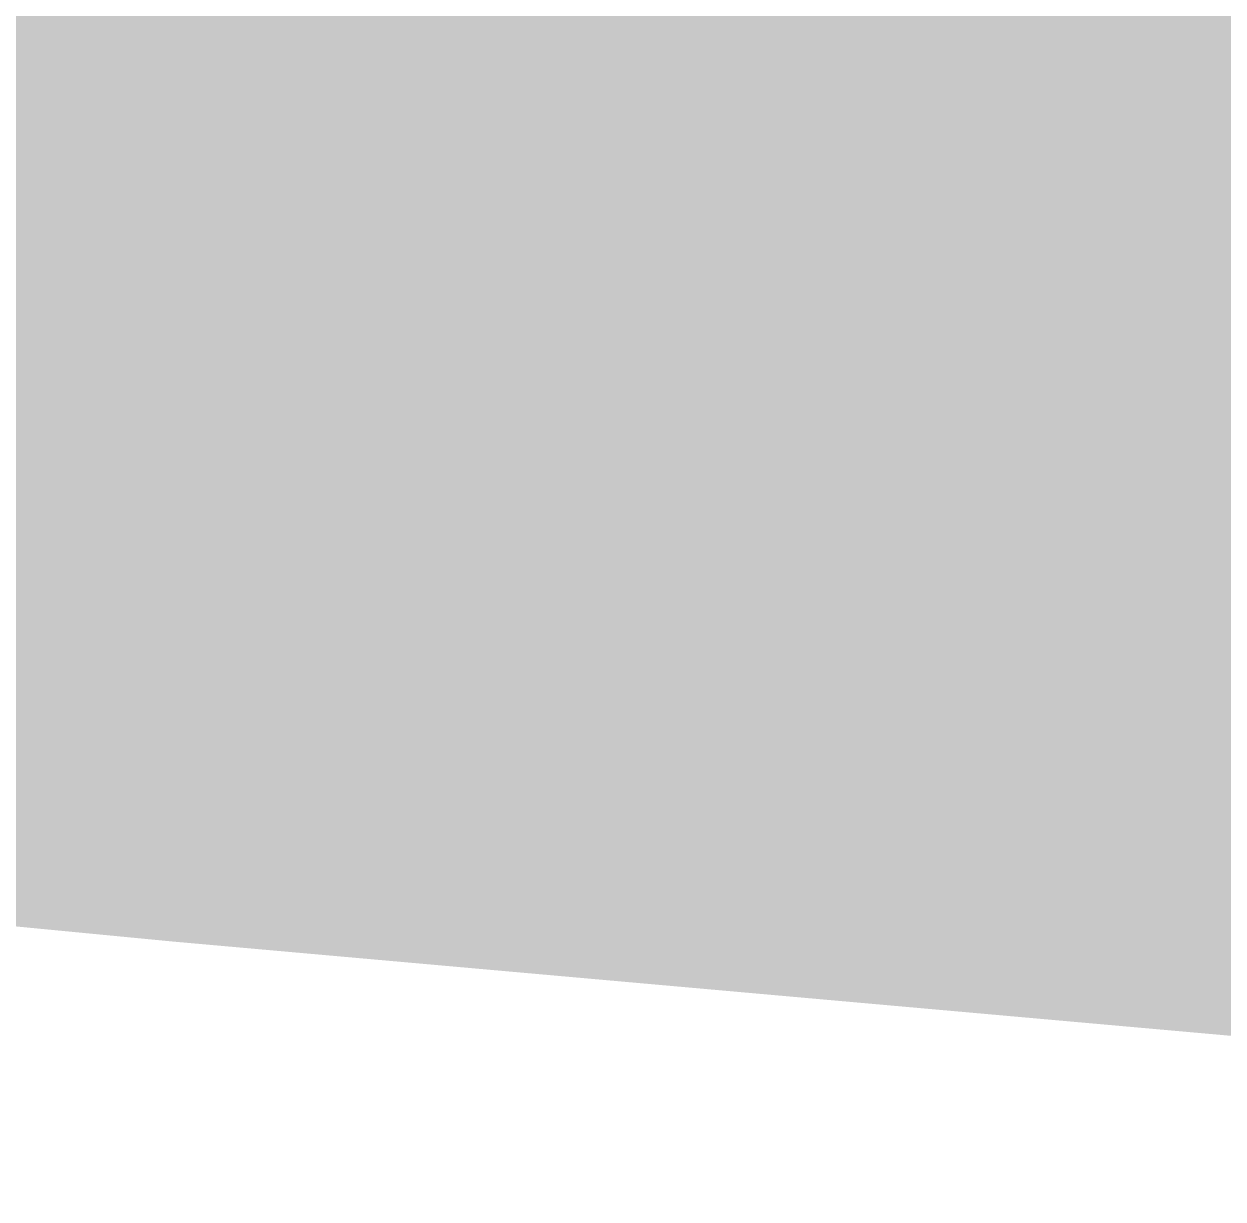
# Model space of a CAD drawing. Header units: inches. Extents: x 288635 to 693176, y 676945 to 1601077.
# Drawn here: x 500316.513 to 500317.351, y 1099522.823 to 1099523.645 of the extents above; entities that cross this region are included whole.
import ezdxf

# ---------------------------------------------------------------- set-up
doc = ezdxf.new("R2010")
doc.units = ezdxf.units.IN
doc.header["$MEASUREMENT"] = 0

msp = doc.modelspace()

# ---------------------------------------------------------------- hatches: boundary and pattern name
h = msp.add_hatch(color=256)
h.paths.add_polyline_path([(505582.0482, 1111685.5683), (505521.0881, 1111035.327), (505353.4478, 1110507.0059), (505511.8453, 1110275.6538), (505571.6711, 1110174.8945), (505897.9261, 1109625.4125), (506157.0066, 1109198.6916), (506497.3673, 1108848.1709), (506913.9281, 1108319.8499), (507035.8483, 1108126.8095), (507112.0485, 1107827.0889), (507076.4884, 1107400.3681), (506898.6881, 1107080.3274), (506649.7676, 1106668.8466), (506258.6068, 1106257.3658), (505857.286, 1105932.2451), (505684.5656, 1105820.4849), (505450.8852, 1105622.3645), (505091.621, 1105456.0935), (504836.2039, 1105337.8839), (504688.8837, 1105287.0838), (504318.0429, 1105129.6035), (503826.9753, 1104928.0964), (503289.3409, 1104707.9627), (502755.9398, 1104403.1621), (502260.6388, 1104039.0947), (501803.4379, 1103670.7939), (501524.0373, 1103370.2267), (501297.9769, 1103086.5928), (501231.9367, 1102873.2323), (501231.9367, 1102639.5519), (501231.9367, 1102380.4713), (501314.0055, 1102002.9551), (501379.257, 1101720.07), (501435.1371, 1101359.3893), (501450.5609, 1101158.8807), (501465.6172, 1100963.1485), (501422.8665, 1100591.5462), (501387.5281, 1100342.483), (501282.7368, 1099936.9865), (501142.7187, 1099453.8323), (500698.0605, 1099489.0211), (500316.6166, 1099523.0033), (500408.9751, 1099794.7462), (500581.6954, 1100338.3073), (500652.8156, 1100856.4683), (500637.5756, 1101252.7091), (500596.9355, 1101801.3502), (500444.5352, 1102238.2311), (500322.6149, 1102797.0322), (500302.2949, 1103259.3131), (500368.335, 1103533.6337), (500525.8153, 1103889.2344), (500783.2025, 1104229.595), (501350.4703, 1104648.6959), (501858.4713, 1104978.8965), (502616.2395, 1105516.531), (502929.5068, 1105749.3648), (503266.4808, 1106079.5654), (503577.9506, 1106341.2), (503901.4821, 1106612.9665), (504152.9426, 1106934.7005), (504339.2096, 1107192.9343), (504533.9433, 1107446.9348), (504707.5104, 1107827.9356), (504842.9773, 1108200.4697), (504937.8042, 1108548.4503), (505024.1643, 1109102.1715), (504988.6043, 1109523.8123), (504856.524, 1109869.253), (504693.9637, 1110168.9736), (504307.8829, 1110595.6944), (504064.0424, 1110722.6947), (503657.6416, 1110951.2952), (503342.681, 1111068.1354), (503200.6658, 1111142.0032), (503052.2685, 1111219.1906), (503068.065, 1111534.9146), (503075.9827, 1111946.6352), (503744.0018, 1111769.1768), (504419.6431, 1111408.4961), (504764.1666, 1111142.0072), (504774.3266, 1111426.4878), (504743.8465, 1111660.1682), (504672.7264, 1111954.8088), (504581.2862, 1112152.9292), (504549.0436, 1112195.6694), (504362.8458, 1112442.4898), (504190.1254, 1112660.9302), (503824.3647, 1112909.8507), (503494.164, 1113036.851), (503163.9634, 1113077.4911), (503148.6487, 1113093.8997), (503092.8432, 1113153.6912), (502986.163, 1113544.852), (502880.5319, 1113974.5648), (503189.5658, 1113898.3646), (503391.2777, 1113839.327), (503536.6999, 1113796.7644), (503583.9177, 1113780.3827), (503794.4922, 1113715.9508), (503842.6542, 1113694.7833), (504068.2052, 1113595.6521), (504261.2456, 1113519.452), (504779.4066, 1113240.0514), (505089.2872, 1113006.3709), (505490.608, 1112447.5698), (505571.8882, 1112132.6092), (505582.0482, 1111685.5683)], flags=0)
h.paths.add_polyline_path([(505918.7134, 1108289.6335), (506040.6336, 1107781.6325), (506084.1904, 1107488.6139), (506096.5137, 1107405.7117), (506128.8988, 1107243.7864), (506162.5538, 1107075.5111), (506228.594, 1106877.3907), (506416.5544, 1106836.7506), (506594.3547, 1107034.871), (506662.5964, 1107175.4903), (506761.995, 1107380.3117), (506817.8752, 1107715.5923), (506807.7151, 1107974.6729), (506761.995, 1108137.2332), (506594.3547, 1108294.7135), (506314.9542, 1108421.7138), (506015.2336, 1108365.8336), (505918.7134, 1108289.6335)], flags=0)
h.paths.add_polyline_path([(505928.8734, 1107141.5512), (505710.4329, 1107893.3927), (505418.2722, 1107466.7452), (505390.3923, 1107426.0318), (505228.6305, 1107178.8958), (505094.253, 1106973.5968), (505024.6316, 1106867.2307), (504724.911, 1106537.03), (504455.6704, 1106191.5893), (504145.7898, 1105927.4288), (503907.0293, 1105698.8283), (503759.709, 1105551.508), (503637.7888, 1105414.3477), (503571.7487, 1105333.0676), (503576.8287, 1105256.8674), (503764.7891, 1105251.7874), (504155.9498, 1105368.6277), (504816.3512, 1105688.6683), (505268.4721, 1105902.0287), (505491.9925, 1106059.509), (505634.2328, 1106176.3493), (505714.2844, 1106268.1158), (505792.9808, 1106358.3287), (505842.5132, 1106415.1097), (505984.7535, 1106628.4702), (505928.8734, 1107141.5512)], flags=0)
msp.add_hatch(color=256).paths.add_polyline_path([(500408.9751, 1099794.7462), (500316.6166, 1099523.0033), (499823.4539, 1099570.493), (499103.7858, 1099692.2015), (498119.5338, 1099951.4937), (497156.4486, 1100380.1196), (496457.9472, 1100925.1623), (496166.9049, 1101216.2046), (495907.6128, 1101475.4968), (495801.7792, 1101623.6637), (495611.2788, 1101941.1644), (495537.1953, 1102327.4568), (495531.9037, 1102798.4161), (495743.5708, 1103354.0422), (495907.6128, 1103645.0844), (496256.8635, 1104020.7935), (496532.0307, 1104163.6688), (496944.7815, 1104301.2524), (497251.6988, 1104359.4609), (497537.4493, 1104359.4609), (498161.8673, 1104385.9193), (498643.4099, 1104481.1695), (499040.2857, 1104661.0865), (499368.3697, 1104851.5869), (499574.7451, 1105063.254), (499733.4954, 1105264.3377), (499934.5791, 1105497.1715), (500204.4547, 1105819.9638), (500548.4137, 1106269.7564), (500607.95, 1106341.2), (500971.7479, 1106777.7574), (501373.9154, 1107259.3), (501606.7492, 1107608.5507), (501903.0831, 1108116.5517), (502231.1671, 1108656.3028), (502538.0843, 1109233.0956), (502913.7934, 1110365.5146), (503046.0854, 1111106.3494), (503048.039, 1111142.0032), (503052.2685, 1111219.1906), (503200.6658, 1111142.0032), (503342.681, 1111068.1354), (503657.6416, 1110951.2952), (504064.0424, 1110722.6947), (504307.8829, 1110595.6944), (504693.9637, 1110168.9736), (504856.524, 1109869.253), (504988.6043, 1109523.8123), (505024.1643, 1109102.1715), (504937.8042, 1108548.4503), (504842.9773, 1108200.4697), (504707.5104, 1107827.9356), (504533.9433, 1107446.9348), (504339.2096, 1107192.9343), (504152.9426, 1106934.7005), (503901.4821, 1106612.9665), (503577.9506, 1106341.2), (503266.4808, 1106079.5654), (502929.5068, 1105749.3648), (502616.2395, 1105516.531), (501858.4713, 1104978.8965), (501350.4703, 1104648.6959), (500783.2025, 1104229.595), (500525.8153, 1103889.2344), (500368.335, 1103533.6337), (500302.2949, 1103259.3131), (500322.6149, 1102797.0322), (500444.5352, 1102238.2311), (500596.9355, 1101801.3502), (500637.5756, 1101252.7091), (500652.8156, 1100856.4683), (500581.6954, 1100338.3073), (500408.9751, 1099794.7462)], flags=0)

doc.saveas('drawing.dxf')
